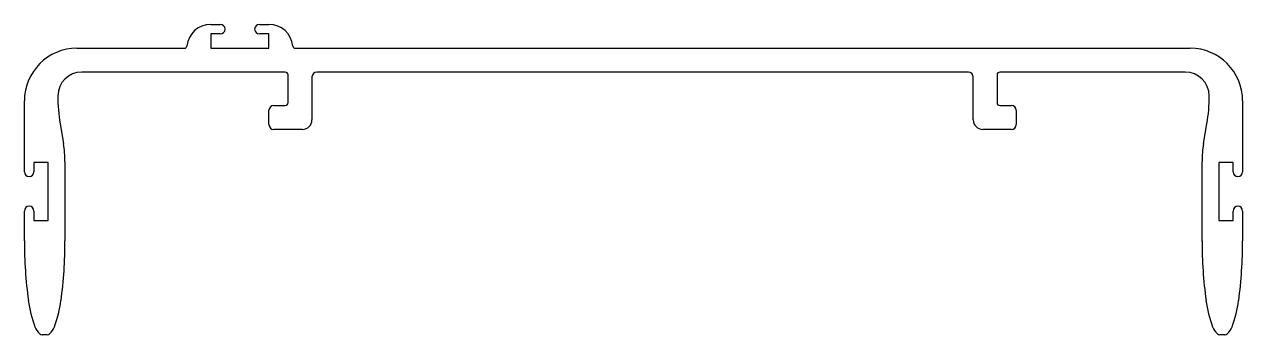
# Model space of a CAD drawing. Extents: x 7 to 134, y 5 to 37.
import ezdxf

# ---------------------------------------------------------------- set-up
doc = ezdxf.new("R2010")
doc.units = 0
doc.layers.get('0').update_dxf_attribs({"linetype": 'CONTINUOUS'})

msp = doc.modelspace()

# ---------------------------------------------------------------- linework, layer by layer
for p, q in [((26.1, 37.27), (27.1, 37.27)), ((31.2, 37.27), (32.2, 37.27)), ((27.1, 36.27), (26.1, 36.27)), ((26.1, 36.27), (26.1, 34.77)), ((32.2, 36.27), (31.2, 36.27)), ((32.2, 34.77), (32.2, 36.27)), ((12.1, 34.77), (23.36, 34.77)), ((26.1, 34.77), (32.2, 34.77)), ((34.94, 34.77), (128.6, 34.77)), ((33.9, 32.27), (12.6, 32.27)), ((34.2, 29.07), (34.2, 31.97)), ((105.4, 32.27), (37.2, 32.27)), ((108.4, 31.97), (108.4, 29.07)), ((128.1, 32.27), (108.7, 32.27)), ((36.7, 31.77), (36.7, 27.27)), ((105.9, 27.27), (105.9, 31.77)), ((6.6, 21.82), (6.6, 29.27)), ((32.2, 26.77), (32.2, 28.27)), ((32.7, 28.77), (33.9, 28.77)), ((108.7, 28.77), (109.9, 28.77)), ((110.4, 28.27), (110.4, 26.77)), ((134.1, 29.27), (134.1, 21.82)), ((10.33, 26.86), (10.69, 24.78)), ((130.01, 24.78), (130.36, 26.86)), ((35.7, 26.27), (32.7, 26.27)), ((109.9, 26.27), (106.9, 26.27)), ((9.1, 22.82), (7.6, 22.82)), ((7.6, 22.82), (7.6, 21.82)), ((9.1, 16.72), (9.1, 22.82)), ((10.85, 22.87), (10.85, 14.59)), ((129.85, 14.52), (129.85, 22.87)), ((133.1, 22.82), (131.6, 22.82)), ((131.6, 22.82), (131.6, 16.72)), ((133.1, 21.82), (133.1, 22.82)), ((6.6, 14.59), (6.6, 17.72)), ((7.6, 17.72), (7.6, 16.72)), ((7.6, 16.72), (9.1, 16.72)), ((131.6, 16.72), (133.1, 16.72)), ((133.1, 16.72), (133.1, 17.72)), ((134.1, 17.72), (134.1, 14.59)), ((8.98, 4.77), (8.47, 4.77)), ((132.23, 4.77), (131.72, 4.77))]:
    msp.add_line(p, q)
for centre, radius, start, end in [((26.1, 34.77), 2.5, 90, 174.7841), ((27.1, 36.77), 0.5, 270, 90), ((31.2, 36.77), 0.5, 90, 269.9999), ((32.2, 34.77), 2.5, 5.2159, 90), ((12.1, 29.27), 5.5, 90, 179.9831), ((23.36, 35.02), 0.25, 270, 354.7841), ((34.94, 35.02), 0.25, 185.2159, 270), ((128.6, 29.27), 5.5, 0, 90), ((12.6, 29.77), 2.5, 90, 179.6917), ((33.9, 31.97), 0.3, 0, 90), ((37.2, 31.77), 0.5, 90, 180), ((105.4, 31.77), 0.5, 0, 90), ((108.7, 31.97), 0.3, 90, 180), ((128.1, 29.77), 2.5, 0.3083, 90), ((27.1, 29.69), 17, 179.6917, 189.5875), ((113.6, 29.69), 17, 350.4125, 0.3083), ((32.7, 28.27), 0.5, 90, 180), ((33.9, 29.07), 0.3, 270, 360), ((108.7, 29.07), 0.3, 180, 270), ((109.9, 28.27), 0.5, 0, 90), ((35.7, 27.27), 1, 270, 0), ((106.9, 27.27), 1, 180, 270), ((32.7, 26.77), 0.5, 180, 270), ((109.9, 26.77), 0.5, 270, 0), ((-0.65, 22.87), 11.5, 0.0039, 9.5875), ((141.35, 22.87), 11.5, 170.4125, 179.9968), ((7.1, 21.82), 0.5, 180, 360), ((133.6, 21.82), 0.5, 180, 360), ((7.1, 17.72), 0.5, 0.0001, 180), ((133.6, 17.72), 0.5, 0.0001, 179.9999), ((53.63, 14.59), 47.03, 180, 187.631), ((-36.18, 14.59), 47.03, 352.369, 360), ((176.88, 14.59), 47.03, 180, 187.631), ((87.07, 14.59), 47.03, 352.369, 360), ((19.52, 10.02), 12.62, 187.631, 200.5314), ((-2.08, 10.02), 12.62, 339.4686, 352.369), ((142.77, 10.02), 12.62, 187.631, 200.5314), ((121.17, 10.02), 12.62, 339.4686, 352.369), ((9.37, 6.21), 1.78, 200.5314, 229.1728), ((8.08, 6.21), 1.78, 310.8272, 339.4686), ((132.62, 6.21), 1.78, 200.5314, 229.1728), ((131.33, 6.21), 1.78, 310.8272, 339.4686), ((8.47, 5.17), 0.4, 229.1728, 270), ((8.98, 5.17), 0.4, 270, 310.8272), ((131.72, 5.17), 0.4, 229.1728, 270), ((132.23, 5.17), 0.4, 270, 310.8272)]:
    msp.add_arc(centre, radius, start, end)

doc.saveas('drawing.dxf')
